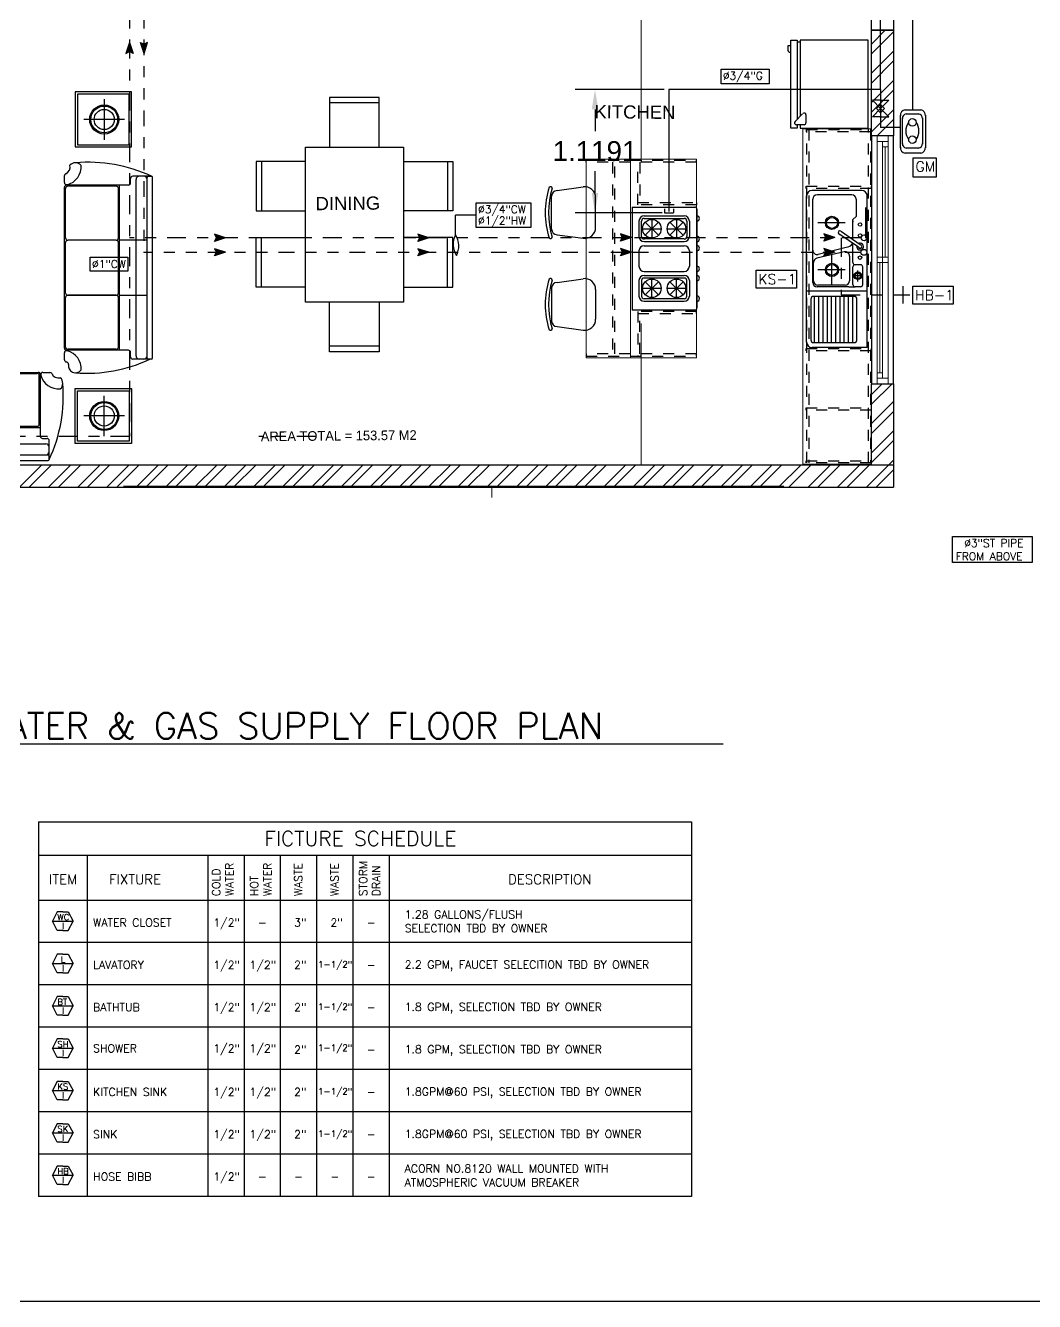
# Model space of a CAD drawing. Header units: millimetres. Extents: x 1591 to 1638, y 1324 to 1492.
# Drawn here: x 1610.86 to 1620.02, y 1401.78 to 1413.37 of the extents above; entities that cross this region are included whole.
import ezdxf
from ezdxf.enums import TextEntityAlignment as Align
from ezdxf.lldxf.tags import DXFTag

# ---------------------------------------------------------------- set-up
doc = ezdxf.new("R2010")
doc.units = ezdxf.units.MM
for name, pattern in [('CENTER2', [28.575, 19.05, -3.175, 3.175, -3.175]), ('DASHED2', [0.375, 0.25, -0.125]), ('HIDDEN', [0.375, 0.25, -0.125]), ('PHANTOM2', [31.75, 15.875, -3.175, 3.175, -3.175, 3.175, -3.175]), ('PLANTAS$0$HIDDEN', [0.375, 0.25, -0.125])]:
    doc.linetypes.add(name, pattern=pattern)
for name, color, linetype in [('AA', 7, 'Continuous'), ('Li-Proyecciones', 40, 'HIDDEN'), ('Mo-Generales', 9, 'Continuous'), ('Mu-0.20', 5, 'Continuous'), ('Mu-Alfeizar', 141, 'Continuous'), ('Pi-Interior PI-02', 9, 'Continuous'), ('PLANTAS$0$proyeccion', 6, 'PLANTAS$0$HIDDEN'), ('Plump', 7, 'Continuous'), ('TEXTM', 2, 'Continuous'), ('TEXTS', 1, 'Continuous'), ('Tx-Espacio', 7, 'Continuous')]:
    doc.layers.add(name, color=color, linetype=linetype)
doc.layers.add('Ha-Muros 0.20', color=7, linetype='Continuous', true_color=0x8c8c8c)
doc.layers.add('MUEBLE COCINA', color=3, linetype='Continuous', lineweight=20)
doc.layers.add('Ventanas', color=3, linetype='Continuous', lineweight=13)
doc.styles.add('CHICO', font='stylu.ttf')
doc.styles.add('GORDITA', font='swissek.ttf')
doc.styles.get("Standard").update_dxf_attribs({"font": 'arial.ttf'})
doc.styles.add('TEXTM', font='romans9.shx')
doc.styles.add('TEXTS', font='romans9.shx')
tags = doc.linetypes.add('GAS_LINE', pattern='A,12.7,-5.08,["GAS",Standard,S=2.54,R=0,X=-2.54,Y=-1.27],-6.35', length=24.13).pattern_tags.tags
tags[6] = DXFTag(74, 10)
doc.dimstyles.get("Standard").update_dxf_attribs({"dimtxt": 0.18, "dimasz": 0.18, "dimexe": 0.18, "dimexo": 0.0625, "dimgap": 0.09, "dimtad": 0, "dimtih": 1, "dimtoh": 1, "dimdec": 4, "dimzin": 0, "dimdsep": 46, "dimtxsty": 'Standard', "dimcen": 0.09, "dimadec": 0, "dimazin": 0, "dimtfac": 1, "dimtdec": 4, "dimtofl": 0, "dimtmove": 0, "dimatfit": 3, "dimfxl": 1, "dimtolj": 1, "dimtzin": 0, "dimarcsym": 0})

# ---------------------------------------------------------------- blocks, each defined once
blk = doc.blocks.new('A$Cec5ab6e8')
at = {"color": 9, "true_color": 0xc7c8ca}
for p, q in [((28.905, 12.885), (28.88, 12.885)), ((28.88, 12.885), (28.88, 12.845)), ((28.907, 12.139), (28.907, 12.937)), ((28.907, 12.937), (28.964, 12.937)), ((28.964, 12.937), (28.964, 12.218)), ((28.992, 12.918), (28.964, 12.918)), ((29.61, 12.937), (28.992, 12.937)), ((28.992, 12.937), (28.992, 12.247)), ((29.61, 12.139), (29.61, 12.937)), ((28.897, 12.827), (28.905, 12.827)), ((28.945, 12.198), (29.014, 12.269)), ((29.027, 12.168), (28.957, 12.168)), ((28.964, 12.168), (28.964, 12.139)), ((28.992, 12.168), (28.992, 12.139)), ((29.044, 12.258), (29.044, 12.186)), ((28.964, 12.139), (28.907, 12.139)), ((28.992, 12.139), (29.61, 12.139)), ((22.313, 11.645), (22.313, 11.707)), ((22.313, 10.141), (22.313, 11.601)), ((22.323, 11.141), (22.323, 11.591)), ((22.893, 11.621), (22.333, 11.621)), ((22.893, 11.621), (22.333, 11.621)), ((22.783, 11.611), (22.343, 11.611)), ((22.783, 11.611), (22.343, 11.611)), ((22.803, 11.141), (22.803, 11.591)), ((22.813, 10.121), (22.813, 11.621)), ((22.913, 11.641), (22.913, 11.681)), ((23.103, 11.701), (22.933, 11.701)), ((22.963, 10.071), (22.963, 11.671)), ((23.033, 11.701), (22.993, 11.701)), ((23.033, 11.701), (22.993, 11.701)), ((23.063, 10.051), (23.063, 11.691)), ((23.063, 10.071), (23.063, 11.671)), ((23.073, 11.701), (23.103, 11.701)), ((23.113, 10.051), (23.113, 11.691)), ((26.785, 11.571), (27.021, 11.605)), ((26.735, 11.221), (26.735, 11.521)), ((27.135, 11.237), (27.135, 11.506)), ((29.05, 10.196), (29.05, 11.523)), ((29.55, 11.573), (29.1, 11.573)), ((29.105, 11.031), (29.105, 11.493)), ((29.46, 11.533), (29.145, 11.533)), ((29.5, 11.493), (29.5, 11.336)), ((29.6, 10.146), (29.6, 11.542)), ((29.6, 10.708), (29.6, 11.523)), ((27.465, 11.421), (27.465, 10.487)), ((27.465, 11.421), (28.035, 11.421)), ((28.054, 11.403), (28.054, 10.506)), ((29.587, 11.139), (29.587, 11.417)), ((27.528, 11.295), (27.528, 11.155)), ((27.551, 11.155), (27.551, 11.295)), ((27.575, 11.342), (27.939, 11.342)), ((27.575, 11.319), (27.939, 11.319)), ((27.585, 11.285), (27.704, 11.166)), ((27.585, 11.166), (27.704, 11.285)), ((27.645, 11.309), (27.645, 11.141)), ((27.809, 11.166), (27.928, 11.285)), ((27.809, 11.285), (27.928, 11.166)), ((27.869, 11.309), (27.869, 11.141)), ((27.962, 11.295), (27.962, 11.155)), ((27.986, 11.295), (27.986, 11.155)), ((29.4, 11.278), (29.153, 11.278)), ((29.47, 11.308), (29.5, 11.336)), ((29.47, 11.128), (29.47, 11.308)), ((29.47, 11.296), (29.47, 11.286)), ((29.47, 11.124), (29.47, 11.256)), ((26.785, 11.171), (27.021, 11.138)), ((27.561, 11.225), (27.729, 11.225)), ((27.939, 11.132), (27.575, 11.132)), ((27.785, 11.225), (27.953, 11.225)), ((29.52, 11.057), (29.352, 11.174)), ((29.535, 11.079), (29.367, 11.196)), ((22.323, 10.641), (22.323, 11.101)), ((22.783, 11.121), (22.343, 11.121)), ((22.783, 11.121), (22.343, 11.121)), ((22.783, 11.121), (22.343, 11.121)), ((22.783, 11.121), (22.343, 11.121)), ((22.803, 10.641), (22.803, 11.101)), ((23.063, 11.121), (22.813, 11.121)), ((27.528, 11.024), (27.528, 10.884)), ((27.575, 11.108), (27.939, 11.108)), ((27.575, 11.071), (27.939, 11.071)), ((27.986, 11.024), (27.986, 10.884)), ((29.105, 10.738), (29.105, 11.031)), ((29.39, 11.015), (29.142, 10.958)), ((29.41, 11.056), (29.154, 10.992)), ((29.47, 10.977), (29.47, 11.088)), ((29.113, 10.752), (29.113, 10.919)), ((29.28, 10.712), (29.28, 10.989)), ((29.44, 10.976), (29.44, 10.752)), ((29.47, 10.918), (29.47, 10.977)), ((29.54, 10.898), (29.49, 10.898)), ((27.575, 10.838), (27.939, 10.838)), ((27.575, 10.8), (27.939, 10.8)), ((27.939, 10.777), (27.575, 10.777)), ((29.4, 10.851), (29.153, 10.851)), ((29.47, 10.718), (29.47, 10.878)), ((29.557, 10.798), (29.475, 10.798)), ((29.515, 10.745), (29.515, 10.845)), ((29.56, 10.718), (29.56, 10.878)), ((26.735, 10.687), (26.735, 10.387)), ((26.785, 10.737), (27.021, 10.771)), ((27.135, 10.672), (27.135, 10.403)), ((27.528, 10.754), (27.528, 10.613)), ((27.551, 10.754), (27.551, 10.613)), ((27.561, 10.684), (27.729, 10.684)), ((27.585, 10.743), (27.704, 10.624)), ((27.585, 10.624), (27.704, 10.743)), ((27.645, 10.599), (27.645, 10.768)), ((27.785, 10.684), (27.953, 10.684)), ((27.809, 10.624), (27.928, 10.743)), ((27.809, 10.743), (27.928, 10.624)), ((27.869, 10.599), (27.869, 10.768)), ((27.962, 10.613), (27.962, 10.754)), ((27.986, 10.754), (27.986, 10.613)), ((29.434, 10.698), (29.145, 10.698)), ((29.4, 10.712), (29.153, 10.712)), ((29.434, 10.698), (29.49, 10.698)), ((29.54, 10.698), (29.49, 10.698)), ((22.323, 10.151), (22.323, 10.601)), ((22.783, 10.621), (22.343, 10.621)), ((22.783, 10.621), (22.343, 10.621)), ((22.343, 10.621), (22.783, 10.621)), ((22.803, 10.151), (22.803, 10.601)), ((22.813, 10.621), (23.063, 10.621)), ((27.575, 10.59), (27.939, 10.59)), ((27.575, 10.567), (27.939, 10.567)), ((29.6, 10.658), (29.05, 10.658)), ((29.088, 10.585), (29.088, 10.216)), ((29.481, 10.61), (29.113, 10.61)), ((29.122, 10.193), (29.122, 10.611)), ((29.161, 10.193), (29.161, 10.611)), ((29.199, 10.193), (29.199, 10.611)), ((29.238, 10.193), (29.238, 10.611)), ((29.276, 10.193), (29.276, 10.611)), ((29.314, 10.193), (29.314, 10.611)), ((29.353, 10.193), (29.353, 10.611)), ((29.391, 10.193), (29.391, 10.611)), ((29.43, 10.193), (29.43, 10.611)), ((29.468, 10.193), (29.468, 10.611)), ((29.507, 10.216), (29.507, 10.585)), ((28.035, 10.487), (27.465, 10.487)), ((26.785, 10.337), (27.021, 10.304)), ((22.313, 10.035), (22.313, 10.097)), ((22.893, 10.121), (22.333, 10.121)), ((22.783, 10.131), (22.343, 10.131)), ((22.913, 10.061), (22.913, 10.101)), ((29.6, 10.146), (29.1, 10.146)), ((29.113, 10.191), (29.481, 10.191)), ((23.088, 10.041), (22.933, 10.041)), ((23.033, 10.041), (22.993, 10.041)), ((23.033, 10.041), (22.993, 10.041)), ((23.103, 10.041), (23.073, 10.041)), ((20.615, 9.921), (22.075, 9.921)), ((21.615, 9.911), (22.065, 9.911)), ((22.085, 9.451), (22.085, 9.891)), ((22.085, 9.451), (22.085, 9.891)), ((22.095, 9.341), (22.095, 9.901)), ((22.095, 9.341), (22.095, 9.901)), ((22.118, 9.921), (22.18, 9.921)), ((20.595, 9.421), (22.095, 9.421)), ((21.615, 9.431), (22.065, 9.431)), ((20.545, 9.271), (22.145, 9.271)), ((22.115, 9.321), (22.155, 9.321)), ((22.175, 9.131), (22.175, 9.301)), ((20.525, 9.171), (22.165, 9.171)), ((20.545, 9.171), (22.145, 9.171)), ((22.175, 9.201), (22.175, 9.241)), ((22.175, 9.201), (22.175, 9.241)), ((22.175, 9.161), (22.175, 9.131)), ((20.525, 9.121), (22.165, 9.121)), ((28.644, 8.884, 0), (22.85, 8.884, 0))]:
    blk.add_line(p, q, dxfattribs=at)
at = {"color": 9, "ltscale": 3.5, "true_color": 0xc7c8ca}
for p, q in [((22.921, 12.467), (22.411, 12.467)), ((22.411, 12.467), (22.411, 11.968)), ((22.901, 12.447), (22.431, 12.447)), ((22.431, 12.447), (22.431, 11.988)), ((22.674, 12.4), (22.674, 12.033)), ((22.901, 11.988), (22.901, 12.447)), ((22.921, 11.968), (22.921, 12.467)), ((22.857, 12.217), (22.49, 12.217)), ((22.411, 11.968), (22.921, 11.968)), ((22.431, 11.988), (22.901, 11.988)), ((22.411, 9.275), (22.411, 9.774)), ((22.411, 9.774), (22.921, 9.774)), ((22.431, 9.295), (22.431, 9.754)), ((22.431, 9.754), (22.901, 9.754)), ((22.901, 9.754), (22.901, 9.295)), ((22.921, 9.774), (22.921, 9.275)), ((22.674, 9.342), (22.674, 9.709)), ((22.857, 9.525), (22.49, 9.525)), ((22.921, 9.275), (22.411, 9.275)), ((22.901, 9.295), (22.431, 9.295))]:
    blk.add_line(p, q, dxfattribs=at)
for centre, radius in [((22.674, 12.217), 0.132), ((22.674, 12.217), 0.122), ((22.674, 12.217), 0.0915), ((22.674, 9.525), 0.132), ((22.674, 9.525), 0.122), ((22.674, 9.525), 0.0915)]:
    blk.add_circle(centre, radius, dxfattribs=at)
at = {"color": 9, "true_color": 0xc7c8ca}
for centre, radius in [((27.645, 11.225), 0.0841), ((27.869, 11.225), 0.0841), ((29.28, 11.278), 0.06), ((29.28, 11.278), 0.05), ((29.535, 11.263), 0.016), ((29.535, 11.163), 0.016), ((29.28, 10.851), 0.06), ((29.28, 10.851), 0.05), ((29.535, 10.963), 0.016), ((29.515, 10.798), 0.035), ((29.515, 10.798), 0.025), ((27.645, 10.684), 0.0841), ((27.869, 10.684), 0.0841)]:
    blk.add_circle(centre, radius, dxfattribs=at)
for centre, radius, start, end in [((28.897, 12.845), 0.0172, 180, 270), ((28.957, 12.186), 0.0172, 135.8339, 270), ((29.027, 12.258), 0.0172, 360, 135.8339), ((29.027, 12.186), 0.0172, 270, 360), ((22.413, 11.759), 0.0653, 40, 140), ((22.528, 10.475), 1.354, 64.8672, 94.8672), ((22.333, 11.707), 0.02, 113.8067, 180), ((22.298, 11.786), 0.0667, 293.8067, 12.9946), ((22.298, 11.786), 0.166, 283.9014, 5.1944), ((22.333, 11.645), 0.02, 180, 283.9014), ((22.333, 11.601), 0.02, 90, 180), ((22.343, 11.591), 0.02, 90, 180), ((22.343, 11.591), 0.02, 90, 180), ((22.783, 11.591), 0.02, 0, 90), ((22.783, 11.591), 0.02, 0, 90), ((22.893, 11.641), 0.02, 270, 0), ((22.933, 11.681), 0.02, 90, 180), ((22.993, 11.671), 0.03, 90, 180), ((23.033, 11.671), 0.03, 0, 90), ((23.073, 11.691), 0.01, 90, 180), ((23.103, 11.691), 0.01, 0, 90), ((27.454, 11.371), 0.777, 162.771, 197.2289), ((27.454, 11.371), 0.747, 162.771, 197.2289), ((26.725, 11.59), 0.0169, 9.9349, 135.6072), ((27.035, 11.506), 0.1, 360, 98.1301), ((26.785, 11.521), 0.05, 90, 180), ((29.1, 11.523), 0.05, 90, 180), ((29.145, 11.493), 0.04, 90, 180), ((29.46, 11.493), 0.04, 0, 90), ((29.55, 11.523), 0.05, 0, 90), ((28.035, 11.403), 0.0187, 0, 90), ((27.575, 11.295), 0.0467, 90, 180), ((27.575, 11.295), 0.0234, 90, 180), ((27.939, 11.295), 0.0467, 0, 90), ((27.939, 11.295), 0.0234, 0, 90), ((28.054, 11.319), 0.0234, 270, 90), ((22.343, 11.141), 0.02, 180, 270), ((22.783, 11.141), 0.02, 270, 0), ((26.725, 11.153), 0.0169, 224.3928, 350.0651), ((26.785, 11.221), 0.05, 180, 270), ((27.035, 11.237), 0.1, 261.8699, 360), ((27.575, 11.155), 0.0467, 180, 270), ((27.575, 11.155), 0.0234, 180, 270), ((27.939, 11.155), 0.0234, 270, 360), ((27.939, 11.155), 0.0467, 270, 0), ((28.054, 11.132), 0.0234, 270, 90), ((29.352, 11.19), 0.016, 20.179, 270), ((22.343, 11.101), 0.02, 90, 180), ((22.783, 11.101), 0.02, 0, 90), ((27.575, 11.024), 0.0467, 90, 180), ((27.939, 11.024), 0.0467, 0, 90), ((28.054, 11.048), 0.0234, 270, 90), ((29.145, 11.031), 0.04, 180, 284.0399), ((29.4, 10.976), 0.04, 0, 104.5889), ((29.401, 11.136), 0.0803, 276.5012, 325.6687), ((29.535, 11.063), 0.031, 170.1294, 120.0495), ((29.535, 11.063), 0.016, 200.179, 90), ((29.153, 10.919), 0.04, 104.5889, 180), ((29.49, 10.918), 0.02, 180, 270), ((29.49, 10.878), 0.02, 90, 180), ((29.54, 10.878), 0.02, 0, 90), ((27.575, 10.884), 0.0467, 180, 270), ((27.575, 10.754), 0.0467, 90, 180), ((27.575, 10.754), 0.0234, 90, 180), ((27.939, 10.884), 0.0467, 270, 0), ((27.939, 10.754), 0.0467, 0, 90), ((27.939, 10.754), 0.0234, 0, 90), ((28.054, 10.861), 0.0234, 270, 90), ((28.054, 10.777), 0.0234, 270, 90), ((27.454, 10.537), 0.777, 162.7711, 197.229), ((27.454, 10.537), 0.747, 162.7711, 197.229), ((26.725, 10.756), 0.0169, 9.9349, 135.6072), ((26.785, 10.687), 0.05, 90, 180), ((27.035, 10.672), 0.1, 0, 98.1301), ((29.145, 10.738), 0.04, 180, 270), ((29.153, 10.752), 0.04, 180, 270), ((29.4, 10.752), 0.04, 270, 0), ((29.49, 10.718), 0.02, 180, 270), ((29.54, 10.718), 0.02, 270, 0), ((22.343, 10.641), 0.02, 180, 270), ((22.343, 10.601), 0.02, 90, 180), ((22.783, 10.641), 0.02, 270, 0), ((22.783, 10.601), 0.02, 0, 90), ((27.575, 10.613), 0.0467, 180, 270), ((27.575, 10.613), 0.0234, 180, 270), ((27.939, 10.613), 0.0234, 270, 0), ((27.939, 10.613), 0.0467, 270, 0), ((28.054, 10.59), 0.0234, 270, 90), ((29.113, 10.585), 0.0252, 90, 180), ((29.481, 10.585), 0.0252, 0, 90), ((28.035, 10.506), 0.0187, 270, 0), ((26.725, 10.319), 0.0169, 224.3928, 350.0651), ((26.785, 10.387), 0.05, 180, 270), ((27.035, 10.403), 0.1, 261.8699, 0), ((29.1, 10.196), 0.05, 180, 270), ((29.113, 10.216), 0.0252, 180, 270), ((29.481, 10.216), 0.0252, 270, 0), ((22.333, 10.141), 0.02, 180, 270), ((22.333, 10.097), 0.02, 76.0986, 180), ((22.343, 10.151), 0.02, 180, 270), ((22.298, 9.956), 0.166, 354.8056, 76.0986), ((22.783, 10.151), 0.02, 270, 0), ((22.893, 10.101), 0.02, 0, 90), ((22.333, 10.035), 0.02, 180, 263.7817), ((22.329, 9.996), 0.02, 351.4952, 83.7817), ((22.413, 9.983), 0.0653, 171.4952, 320), ((22.521, 11.239), 1.326, 265.3532, 295.3532), ((22.933, 10.061), 0.02, 180, 270), ((22.993, 10.071), 0.03, 180, 270), ((23.033, 10.071), 0.03, 270, 0), ((23.073, 10.051), 0.01, 180, 270), ((23.103, 10.051), 0.01, 270, 0), ((22.065, 9.891), 0.02, 0, 90), ((22.065, 9.891), 0.02, 0, 90), ((22.075, 9.901), 0.02, 0, 90), ((22.118, 9.901), 0.02, 90, 193.9014), ((22.26, 9.936), 0.166, 193.9014, 275.1944), ((22.18, 9.901), 0.02, 23.8067, 90), ((22.26, 9.936), 0.0667, 203.8067, 282.9946), ((22.233, 9.821), 0.0653, 310, 50), ((20.949, 9.706), 1.354, 334.8672, 4.8672), ((22.065, 9.451), 0.02, 270, 0), ((22.065, 9.451), 0.02, 270, 0), ((22.115, 9.341), 0.02, 180, 270), ((22.145, 9.241), 0.03, 0, 90), ((22.155, 9.301), 0.02, 0, 90), ((22.145, 9.201), 0.03, 270, 0), ((22.165, 9.161), 0.01, 0, 90), ((22.165, 9.131), 0.01, 270, 0)]:
    blk.add_arc(centre, radius, start, end, dxfattribs=at)
at = {"layer": 'Defpoints', "color": 9, "true_color": 0xc7c8ca}
blk.add_line((17.043, 8.88), (29.839, 8.879), dxfattribs=at)
at = {"layer": 'Ha-Muros 0.20', "color": 9, "linetype": 'Continuous', "true_color": 0xc7c8ca}
for p, q in [((29.639, 12.902, 0), (29.764, 13.027, 0)), ((29.639, 12.813, 0), (29.839, 13.013, 0)), ((29.639, 12.637, 0), (29.839, 12.837, 0)), ((29.639, 12.548, 0), (29.839, 12.748, 0)), ((29.639, 12.371, 0), (29.839, 12.571, 0)), ((29.639, 12.283, 0), (29.839, 12.483, 0)), ((29.639, 12.106, 0), (29.839, 12.306, 0)), ((29.689, 12.068, 0), (29.839, 12.218, 0)), ((29.639, 9.72, 0), (29.737, 9.818, 0)), ((29.639, 9.632, 0), (29.825, 9.818, 0)), ((29.639, 9.455, 0), (29.839, 9.655, 0)), ((29.639, 9.367, 0), (29.839, 9.566, 0)), ((29.639, 9.19, 0), (29.839, 9.389, 0)), ((29.639, 9.102, 0), (29.839, 9.301, 0)), ((21.904, 8.879, 0), (22.104, 9.079, 0)), ((21.992, 8.879, 0), (22.192, 9.079, 0)), ((22.169, 8.879, 0), (22.369, 9.079, 0)), ((22.258, 8.879, 0), (22.458, 9.079, 0)), ((22.434, 8.879, 0), (22.634, 9.079, 0)), ((22.523, 8.879, 0), (22.723, 9.079, 0)), ((22.699, 8.879, 0), (22.899, 9.079, 0)), ((22.788, 8.879, 0), (22.988, 9.079, 0)), ((22.965, 8.879, 0), (23.165, 9.079, 0)), ((23.053, 8.879, 0), (23.253, 9.079, 0)), ((23.23, 8.879, 0), (23.43, 9.079, 0)), ((23.318, 8.879, 0), (23.518, 9.079, 0)), ((23.495, 8.879, 0), (23.695, 9.079, 0)), ((23.583, 8.879, 0), (23.783, 9.079, 0)), ((23.76, 8.879, 0), (23.96, 9.079, 0)), ((23.849, 8.879, 0), (24.049, 9.079, 0)), ((24.025, 8.879, 0), (24.225, 9.079, 0)), ((24.114, 8.879, 0), (24.314, 9.079, 0)), ((24.29, 8.879, 0), (24.49, 9.079, 0)), ((24.379, 8.879, 0), (24.579, 9.079, 0)), ((24.556, 8.879, 0), (24.756, 9.079, 0)), ((24.644, 8.879, 0), (24.844, 9.079, 0)), ((24.821, 8.879, 0), (25.021, 9.079, 0)), ((24.909, 8.879, 0), (25.109, 9.079, 0)), ((25.086, 8.879, 0), (25.286, 9.079, 0)), ((25.174, 8.879, 0), (25.374, 9.079, 0)), ((25.351, 8.879, 0), (25.551, 9.079, 0)), ((25.439, 8.879, 0), (25.639, 9.079, 0)), ((25.616, 8.879, 0), (25.816, 9.079, 0)), ((25.705, 8.879, 0), (25.905, 9.079, 0)), ((25.881, 8.879, 0), (26.081, 9.079, 0)), ((25.97, 8.879, 0), (26.17, 9.079, 0)), ((26.147, 8.879, 0), (26.347, 9.079, 0)), ((26.235, 8.879, 0), (26.435, 9.079, 0)), ((26.412, 8.879, 0), (26.612, 9.079, 0)), ((26.5, 8.879, 0), (26.7, 9.079, 0)), ((26.677, 8.879, 0), (26.877, 9.079, 0)), ((26.765, 8.879, 0), (26.965, 9.079, 0)), ((26.942, 8.879, 0), (27.142, 9.079, 0)), ((27.03, 8.879, 0), (27.23, 9.079, 0)), ((27.207, 8.879, 0), (27.407, 9.079, 0)), ((27.296, 8.879, 0), (27.496, 9.079, 0)), ((27.472, 8.879, 0), (27.672, 9.079, 0)), ((27.561, 8.879, 0), (27.761, 9.079, 0)), ((27.738, 8.879, 0), (27.938, 9.079, 0)), ((27.826, 8.879, 0), (28.026, 9.079, 0)), ((28.003, 8.879, 0), (28.203, 9.079, 0)), ((28.091, 8.879, 0), (28.291, 9.079, 0)), ((28.268, 8.879, 0), (28.468, 9.079, 0)), ((28.356, 8.879, 0), (28.556, 9.079, 0)), ((28.533, 8.879, 0), (28.733, 9.079, 0)), ((28.621, 8.879, 0), (28.821, 9.079, 0)), ((28.798, 8.88, 0), (28.998, 9.079, 0)), ((28.887, 8.879, 0), (29.087, 9.079, 0)), ((29.063, 8.879, 0), (29.263, 9.079, 0)), ((29.152, 8.879, 0), (29.352, 9.079, 0)), ((29.329, 8.879, 0), (29.529, 9.079, 0)), ((29.417, 8.879, 0), (29.617, 9.079, 0)), ((29.594, 8.879, 0), (29.794, 9.079, 0)), ((29.794, 9.079, 0), (29.839, 9.124, 0)), ((29.682, 8.879, 0), (29.839, 9.036, 0)), ((29.859, 8.879, 0), (29.859, 8.879, 0))]:
    blk.add_line(p, q, dxfattribs=at)
at = {"layer": 'Li-Proyecciones', "color": 9, "true_color": 0xc7c8ca}
for p, q in [((29.639, 13.027), (29.639, 14.028)), ((29.839, 14.028), (29.839, 13.027)), ((29.839, 13.027), (29.639, 13.027))]:
    blk.add_line(p, q, dxfattribs=at)
at = {"layer": 'Li-Proyecciones', "color": 9, "linetype": 'HIDDEN', "lineweight": 0, "ltscale": 0.5, "true_color": 0xc7c8ca, "extrusion": (2.61482e-07, 5.12573e-07, 1)}
blk.add_line((26.194, 8.784, 0), (26.194, 8.884, 0), dxfattribs=at)
at = {"layer": 'Mo-Generales', "color": 9, "true_color": 0xc7c8ca}
for p, q in [((25.169, 12.417), (24.719, 12.417)), ((24.719, 12.417), (24.719, 11.967)), ((25.169, 11.967), (25.169, 12.417)), ((25.169, 12.367), (24.719, 12.367)), ((24.502, 10.558), (24.502, 11.967)), ((24.502, 11.967), (25.39, 11.967)), ((25.39, 11.967), (25.39, 10.558)), ((24.502, 11.836), (24.052, 11.836)), ((24.052, 11.836), (24.052, 11.386)), ((24.102, 11.836), (24.102, 11.386)), ((25.39, 11.836), (25.84, 11.836)), ((25.79, 11.836), (25.79, 11.386)), ((25.84, 11.836), (25.84, 11.386)), ((24.052, 11.386), (24.502, 11.386)), ((25.84, 11.386), (25.39, 11.386)), ((24.052, 10.695), (24.052, 11.145)), ((24.052, 11.145), (24.502, 11.145)), ((24.102, 10.695), (24.102, 11.145)), ((25.84, 11.145), (25.39, 11.145)), ((25.79, 10.695), (25.79, 11.145)), ((25.84, 10.695), (25.84, 11.145)), ((24.502, 10.695), (24.052, 10.695)), ((25.39, 10.695), (25.84, 10.695)), ((25.39, 10.558), (24.502, 10.558)), ((24.719, 10.108), (24.719, 10.558)), ((25.169, 10.558), (25.169, 10.108)), ((25.169, 10.158), (24.719, 10.158)), ((25.169, 10.108), (24.719, 10.108))]:
    blk.add_line(p, q, dxfattribs=at)
at = {"layer": 'Mu-0.20', "color": 9, "true_color": 0xc7c8ca}
for p, q in [((29.639, 13.027), (29.839, 13.027)), ((29.639, 12.068), (29.639, 13.027)), ((29.839, 13.027), (29.839, 12.068)), ((29.839, 12.068), (29.639, 12.068)), ((29.639, 9.079), (29.639, 9.818)), ((29.639, 9.818), (29.839, 9.818)), ((29.839, 9.818), (29.839, 8.879)), ((29.839, 9.079), (19.884, 9.079)), ((29.839, 9.079), (29.639, 9.079)), ((19.884, 8.879), (29.682, 8.879)), ((28.844, 8.884, 0), (28.644, 8.884, 0)), ((28.843, 8.88, 0), (28.644, 8.88, 0))]:
    blk.add_line(p, q, dxfattribs=at)
at = {"layer": 'Mu-Alfeizar', "color": 9, "true_color": 0xc7c8ca}
for p, q in [((29.839, 12.068), (29.639, 12.068)), ((29.639, 12.068), (29.639, 9.818)), ((29.839, 9.818), (29.839, 12.068)), ((29.639, 9.818), (29.839, 9.818))]:
    blk.add_line(p, q, dxfattribs=at)
at = {"layer": 'MUEBLE COCINA', "color": 9, "true_color": 0xc7c8ca}
for p, q in [((29.639, 12.132), (29.017, 12.132)), ((29.017, 12.132), (29.017, 9.086)), ((27.049, 11.856), (27.049, 10.052)), ((27.049, 11.856), (28.049, 11.856)), ((27.45, 10.052), (27.45, 11.856)), ((28.049, 11.856), (28.049, 10.052)), ((28.049, 10.052), (27.049, 10.052)), ((29.017, 9.086), (29.636, 9.086))]:
    blk.add_line(p, q, dxfattribs=at)
at = {"layer": 'Pi-Interior PI-02', "color": 9, "lineweight": 0, "true_color": 0xc7c8ca}
for p, q in [((27.549, 14.028), (27.549, 11.856)), ((29.639, 13.939), (29.639, 13.027)), ((27.549, 9.079), (27.549, 10.366))]:
    blk.add_line(p, q, dxfattribs=at)
at = {"layer": 'PLANTAS$0$proyeccion', "color": 9, "linetype": 'DASHED2', "ltscale": 0.1, "true_color": 0xc7c8ca}
for p, q in [((29.048, 12.105), (29.048, 12.125)), ((29.048, 12.125), (29.631, 12.125)), ((29.631, 12.105), (29.048, 12.105)), ((29.051, 9.098), (29.051, 12.126)), ((29.051, 12.126), (29.071, 12.126)), ((29.071, 12.126), (29.071, 9.098)), ((29.611, 9.098), (29.611, 12.125)), ((29.631, 12.125), (29.631, 12.105)), ((29.631, 12.125), (29.631, 9.098)), ((27.049, 11.828), (27.049, 11.848)), ((27.049, 11.848), (28.049, 11.848)), ((28.049, 11.828), (27.049, 11.828)), ((27.289, 11.828), (27.288, 10.089)), ((27.308, 10.089), (27.309, 11.828)), ((27.517, 11.443), (27.517, 11.848)), ((27.537, 11.828), (27.537, 11.463)), ((27.549, 11.848), (27.549, 11.828)), ((28.049, 11.828), (28.049, 11.848)), ((29.046, 11.591), (29.046, 11.611)), ((29.046, 11.611), (29.636, 11.611)), ((29.636, 11.591), (29.046, 11.591)), ((29.636, 11.611), (29.636, 11.591)), ((27.517, 11.463), (28.049, 11.463)), ((28.049, 11.443), (27.517, 11.443)), ((28.049, 11.463), (28.049, 11.443)), ((28.049, 10.474), (27.517, 10.474)), ((27.517, 10.474), (27.517, 10.069)), ((27.517, 10.454), (28.049, 10.454)), ((27.537, 10.089), (27.537, 10.454)), ((28.049, 10.454), (28.049, 10.474)), ((28.049, 10.089), (27.049, 10.089)), ((27.049, 10.089), (27.049, 10.069)), ((27.549, 10.069), (27.549, 10.089)), ((28.049, 10.069), (28.049, 10.089)), ((29.046, 10.116), (29.046, 10.136)), ((29.046, 10.136), (29.636, 10.136)), ((29.636, 10.116), (29.046, 10.116)), ((29.636, 10.136), (29.636, 10.116)), ((27.049, 10.069), (28.049, 10.069)), ((29.046, 9.579), (29.046, 9.599)), ((29.046, 9.599), (29.636, 9.599)), ((29.636, 9.579), (29.046, 9.579)), ((29.636, 9.599), (29.636, 9.579)), ((29.046, 9.098), (29.046, 9.118)), ((29.046, 9.118), (29.636, 9.118)), ((29.636, 9.098), (29.046, 9.098)), ((29.636, 9.118), (29.636, 9.098))]:
    blk.add_line(p, q, dxfattribs=at)
at = {"layer": 'Ventanas', "color": 9, "true_color": 0xc7c8ca}
for p, q in [((29.689, 12.018), (29.689, 12.068)), ((29.689, 12.068), (29.789, 12.068)), ((29.689, 9.818), (29.689, 12.068)), ((29.789, 12.068), (29.789, 12.018)), ((29.789, 12.018), (29.689, 12.018)), ((29.739, 12.018), (29.739, 10.968)), ((29.739, 11.968), (29.739, 12.018)), ((29.739, 12.018), (29.789, 12.018)), ((29.789, 11.968), (29.739, 11.968)), ((29.764, 10.968), (29.764, 11.968)), ((29.789, 12.018), (29.789, 11.968)), ((29.789, 11.968), (29.789, 10.968)), ((29.689, 10.918), (29.689, 10.968)), ((29.689, 10.968), (29.739, 10.968)), ((29.689, 10.918), (29.689, 9.918)), ((29.739, 10.918), (29.689, 10.918)), ((29.714, 9.918), (29.714, 10.918)), ((29.739, 10.918), (29.739, 10.968)), ((29.739, 10.968), (29.789, 10.968)), ((29.739, 10.968), (29.739, 10.918)), ((29.789, 10.918), (29.739, 10.918)), ((29.739, 10.918), (29.739, 9.918)), ((29.789, 10.968), (29.789, 10.918)), ((29.789, 9.868), (29.789, 10.918)), ((29.689, 9.868), (29.689, 9.918)), ((29.689, 9.918), (29.739, 9.918)), ((29.789, 9.868), (29.689, 9.868)), ((29.689, 9.868), (29.689, 9.818)), ((29.739, 9.868), (29.689, 9.868)), ((29.739, 9.918), (29.739, 9.868)), ((29.789, 9.818), (29.789, 9.868)), ((29.689, 9.818), (29.789, 9.818))]:
    blk.add_line(p, q, dxfattribs=at)
at = {"layer": 'Tx-Espacio', "color": 9, "true_color": 0xc7c8ca}
for s, height, rotation, style, p in [('KITCHEN', 0.12, 359.4623, 'GORDITA', (27.123, 12.228)), ('DINING', 0.12, 0.5377, 'GORDITA', (24.593, 11.393)), ('AREA TOTAL = 153.57 M2', 0.08752, 0.5377, 'CHICO', (24.096, 9.295))]:
    blk.add_text(s, height=height, rotation=rotation, dxfattribs=dict(at, style=style)).set_placement(p)
blk = doc.blocks.new('A$C62028af0')
at = {"layer": 'AA', "color": 0, "linetype": 'GAS_LINE'}
blk.add_line((0.185, 0), (0.043, 0), dxfattribs=at)
for points in [[(0.043, 0.392), (0.185, 0.392)], [(0.053, 0.357), (0.167, 0.357)], [(0, 0.048), (0, 0.344)], [(0.019, 0.082), (0.019, 0.319)], [(0.201, 0.319), (0.201, 0.082)], [(0.228, 0.344), (0.228, 0.048)], [(0.167, 0.044), (0.053, 0.044)]]:
    blk.add_lwpolyline(points, dxfattribs=at)
for centre in [(0.11, 0.279), (0.11, 0.122)]:
    blk.add_circle(centre, 0.0341, dxfattribs=at)
for centre, radius, start, end in [((0.052, 0.341), 0.0521, 99.9396, 183.7846), ((0.06, 0.316), 0.0416, 99.9396, 183.7846), ((0.159, 0.316), 0.0416, 356.2154, 80.0604), ((0.176, 0.341), 0.0521, 356.2154, 80.0604), ((0.18, 0.201), 0.131, 143.166, 216.834), ((0.033, 0.201), 0.136, 324.7015, 35.2985), ((0.052, 0.051), 0.0521, 176.2154, 260.0604), ((0.06, 0.085), 0.0416, 176.2154, 260.0604), ((0.159, 0.085), 0.0416, 279.9396, 3.7846), ((0.176, 0.051), 0.0521, 279.9396, 3.7846)]:
    blk.add_arc(centre, radius, start, end, dxfattribs=at)
blk = doc.blocks.new('A$Cd1a97482')
at = {"layer": 'Plump'}
h = blk.add_hatch(color=0, dxfattribs=at)
h.dxf.hatch_style = 1
h.paths.add_polyline_path([(0, 0), (0.033, 0.017), (0.066, 0), (0.033, 0.1)])
at = {"layer": 'Plump', "color": 0}
for p, q in [((0.033, 0.1), (0, 0)), ((0, 0), (0.033, 0.017)), ((0.033, 0.1), (0.066, 0)), ((0.066, 0), (0.033, 0.017))]:
    blk.add_line(p, q, dxfattribs=at)
blk = doc.blocks.new('A$Ca729501d')
at = {"layer": 'Plump', "color": 0}
for p, q in [((0.0352, 0.0733), (0, 0.0733)), ((0, 0.0733), (0.0352, 0.0366)), ((0.0352, 0.0733), (0.0704, 0.0733)), ((0.0704, 0.0733), (0.0352, 0.0366)), ((0, 0), (0.0352, 0.0366)), ((0.0352, 0), (0, 0)), ((0.0178, 0.0366), (0.0352, 0.0547)), ((0.0178, 0.0366), (0.0352, 0.0186)), ((0.0525, 0.0366), (0.0352, 0.0547)), ((0.0704, 0), (0.0352, 0.0366)), ((0.0525, 0.0366), (0.0352, 0.0186)), ((0.0352, 0), (0.0704, 0))]:
    blk.add_line(p, q, dxfattribs=at)
blk = doc.blocks.new('*D40')
at = {"layer": 'Defpoints', "color": 0, "lineweight": -2, "transparency": 16777216}
for p in [(1616.723, 1412.784), (1616.032, 1411.665), (1616.703, 1411.665)]:
    blk.add_point(p, dxfattribs=at)
at = {"layer": 'Plump', "color": 0, "lineweight": -2, "transparency": 16777216}
for p, q in [((1616.66, 1412.784), (1615.852, 1412.784)), ((1616.032, 1412.604), (1616.032, 1412.406)), ((1616.032, 1411.845), (1616.032, 1412.042)), ((1616.641, 1411.665), (1615.852, 1411.665))]:
    blk.add_line(p, q, dxfattribs=at)
for points in [[(1616.002, 1412.604), (1616.062, 1412.604), (1616.032, 1412.784)], [(1616.002, 1411.845), (1616.062, 1411.845), (1616.032, 1411.665)]]:
    blk.add_solid(points, dxfattribs=at)
at = {"layer": 'Plump', "color": 0, "lineweight": -2, "transparency": 16777216, "insert": (1616.032, 1412.224), "char_height": 0.18, "attachment_point": 5}
blk.add_mtext('\\A1;1.1191', dxfattribs=at)

msp = doc.modelspace()

# ---------------------------------------------------------------- linework, layer by layer
for p, q in [((1610.97927, 1406.13397), (1616.90719, 1406.13397)), ((1610.97927, 1405.42438), (1616.90719, 1405.42438))]:
    msp.add_line(p, q)
at = {"color": 0}
for p, q in [((1610.97927, 1406.13397), (1610.97927, 1402.7333)), ((1616.90719, 1406.13397), (1616.90719, 1402.7333)), ((1610.97927, 1405.83151), (1616.90719, 1405.83151)), ((1610.97927, 1405.42438), (1614.05414, 1405.42438)), ((1616.90719, 1405.03994), (1610.97927, 1405.03994)), ((1616.90719, 1404.6555), (1610.97927, 1404.6555)), ((1616.90719, 1404.27106), (1610.97927, 1404.27106)), ((1616.90719, 1403.88662), (1610.97927, 1403.88662)), ((1616.90719, 1403.50218), (1610.97927, 1403.50218)), ((1616.90719, 1403.11774), (1610.97927, 1403.11774)), ((1616.90719, 1402.7333), (1610.97927, 1402.7333))]:
    msp.add_line(p, q, dxfattribs=at)
at = {"layer": 'Plump', "color": 116, "linetype": 'GAS_LINE', "ltscale": 0.025, "true_color": 0x136734}
for p, q in [((1618.91767, 1412.59882), (1618.91767, 1420.7478)), ((1618.62476, 1412.78369), (1616.70327, 1412.78369)), ((1616.70327, 1412.78369), (1616.70327, 1411.67579)), ((1618.62476, 1412.78369), (1618.62476, 1412.43881)), ((1618.80359, 1412.43881), (1618.62476, 1412.43881))]:
    msp.add_line(p, q, dxfattribs=at)
at = {"layer": 'Plump', "color": 5, "linetype": 'CENTER2', "ltscale": 0.009}
for p, q in [((1611.80649, 1420.3094), (1611.80649, 1409.63311)), ((1618.44816, 1411.43719), (1611.80649, 1411.43719)), ((1618.26788, 1411.43719), (1618.26788, 1410.92013)), ((1618.26788, 1410.92013), (1618.8886, 1410.92013)), ((1618.82656, 1410.99872), (1618.82656, 1410.84153)), ((1611.80649, 1409.63311), (1608.29267, 1409.63311)), ((1613.49593, 1409.63311), (1612.97909, 1409.63311))]:
    msp.add_line(p, q, dxfattribs=at)
at = {"layer": 'Plump', "color": 1, "linetype": 'PHANTOM2', "ltscale": 0.009}
for p in [(1611.93753, 1420.3094), (1618.44629, 1411.30557)]:
    msp.add_line(p, (1611.93753, 1411.30557), dxfattribs=at)
at = {"layer": 'Plump', "color": 0}
for p in [(1614.95466, 1411.64325), (1614.76719, 1411.4652)]:
    msp.add_line(p, (1614.76719, 1411.64325), dxfattribs=at)
at = {"layer": 'Plump', "color": 116, "linetype": 'GAS_LINE', "true_color": 0x136734}
for p, q in [((1616.66299, 1411.69959), (1616.66299, 1411.66455)), ((1616.66299, 1411.66455), (1616.74356, 1411.66455)), ((1616.74356, 1411.69959), (1616.74356, 1411.66455))]:
    msp.add_line(p, q, dxfattribs=at)
at = {"layer": 'Plump'}
for p, q in [((1610.3626, 1406.84426), (1617.19584, 1406.84426)), ((1611.42115, 1405.83151), (1611.42115, 1402.7333)), ((1612.51671, 1405.83151), (1612.51671, 1402.7333)), ((1612.84601, 1405.83151), (1612.84601, 1402.7333)), ((1613.17532, 1405.83151), (1613.17532, 1402.7333)), ((1613.50463, 1405.83151), (1613.50463, 1402.7333)), ((1613.83393, 1405.83151), (1613.83393, 1402.7333)), ((1614.16324, 1405.83151), (1614.16324, 1402.7333)), ((1611.15027, 1405.31617), (1611.1081, 1405.23216)), ((1611.15027, 1405.14815), (1611.1081, 1405.23216)), ((1611.1081, 1405.23216), (1611.2963, 1405.23216)), ((1611.20021, 1405.31617), (1611.15027, 1405.31617)), ((1611.20021, 1405.31617), (1611.25015, 1405.31617)), ((1611.25015, 1405.31617), (1611.2963, 1405.23216)), ((1611.25015, 1405.14815), (1611.2963, 1405.23216)), ((1611.20021, 1405.14815), (1611.15027, 1405.14815)), ((1611.20021, 1405.14815), (1611.25015, 1405.14815)), ((1611.15027, 1404.93173), (1611.1081, 1404.84772)), ((1611.20021, 1404.93173), (1611.15027, 1404.93173)), ((1611.20021, 1404.93173), (1611.25015, 1404.93173)), ((1611.25015, 1404.93173), (1611.2963, 1404.84772)), ((1611.15027, 1404.76371), (1611.1081, 1404.84772)), ((1611.1081, 1404.84772), (1611.2963, 1404.84772)), ((1611.20021, 1404.76371), (1611.15027, 1404.76371)), ((1611.20021, 1404.76371), (1611.25015, 1404.76371)), ((1611.25015, 1404.76371), (1611.2963, 1404.84772)), ((1611.15027, 1404.54729), (1611.1081, 1404.46328)), ((1611.20021, 1404.54729), (1611.15027, 1404.54729)), ((1611.20021, 1404.54729), (1611.25015, 1404.54729)), ((1611.25015, 1404.54729), (1611.2963, 1404.46328)), ((1611.15027, 1404.37927), (1611.1081, 1404.46328)), ((1611.1081, 1404.46328), (1611.2963, 1404.46328)), ((1611.25015, 1404.37927), (1611.2963, 1404.46328)), ((1611.20021, 1404.37927), (1611.15027, 1404.37927)), ((1611.20021, 1404.37927), (1611.25015, 1404.37927)), ((1611.15027, 1404.16285), (1611.1081, 1404.07884)), ((1611.15027, 1403.99483), (1611.1081, 1404.07884)), ((1611.1081, 1404.07884), (1611.2963, 1404.07884)), ((1611.20021, 1404.16285), (1611.15027, 1404.16285)), ((1611.20021, 1404.16285), (1611.25015, 1404.16285)), ((1611.25015, 1404.16285), (1611.2963, 1404.07884)), ((1611.25015, 1403.99483), (1611.2963, 1404.07884)), ((1611.20021, 1403.99483), (1611.15027, 1403.99483)), ((1611.20021, 1403.99483), (1611.25015, 1403.99483)), ((1611.15027, 1403.77841), (1611.1081, 1403.6944)), ((1611.20021, 1403.77841), (1611.15027, 1403.77841)), ((1611.20021, 1403.77841), (1611.25015, 1403.77841)), ((1611.25015, 1403.77841), (1611.2963, 1403.6944)), ((1611.15027, 1403.61039), (1611.1081, 1403.6944)), ((1611.1081, 1403.6944), (1611.2963, 1403.6944)), ((1611.20021, 1403.61039), (1611.15027, 1403.61039)), ((1611.20021, 1403.61039), (1611.25015, 1403.61039)), ((1611.25015, 1403.61039), (1611.2963, 1403.6944)), ((1611.15027, 1403.39397), (1611.1081, 1403.30996)), ((1611.20021, 1403.39397), (1611.15027, 1403.39397)), ((1611.20021, 1403.39397), (1611.25015, 1403.39397)), ((1611.25015, 1403.39397), (1611.2963, 1403.30996)), ((1611.15027, 1403.22595), (1611.1081, 1403.30996)), ((1611.1081, 1403.30996), (1611.2963, 1403.30996)), ((1611.25015, 1403.22595), (1611.2963, 1403.30996)), ((1611.20021, 1403.22595), (1611.15027, 1403.22595)), ((1611.20021, 1403.22595), (1611.25015, 1403.22595)), ((1611.15027, 1403.00952), (1611.1081, 1402.92552)), ((1611.15027, 1402.84151), (1611.1081, 1402.92552)), ((1611.1081, 1402.92552), (1611.2963, 1402.92552)), ((1611.20021, 1403.00952), (1611.15027, 1403.00952)), ((1611.20021, 1403.00952), (1611.25015, 1403.00952)), ((1611.25015, 1403.00952), (1611.2963, 1402.92552)), ((1611.25015, 1402.84151), (1611.2963, 1402.92552)), ((1611.20021, 1402.84151), (1611.15027, 1402.84151)), ((1611.20021, 1402.84151), (1611.25015, 1402.84151))]:
    msp.add_line(p, q, dxfattribs=at)
msp.add_lwpolyline([(1638.40741, 1401.77952), (1605.42535, 1401.77952), (1605.42535, 1426.51607), (1638.40741, 1426.51607)], close=True, dxfattribs=at)
at = {"layer": 'Plump', "color": 116, "linetype": 'GAS_LINE', "ltscale": 0.025, "true_color": 0x136734}
msp.add_lwpolyline([(1618.62476, 1412.78369), (1618.62476, 1412.78369), (1618.62476, 1414.43375), (1614.61172, 1414.43375), (1614.61172, 1420.37212), (1612.12292, 1420.37212), (1612.12292, 1420.57662)], dxfattribs=at)
at = {"layer": 'Plump', "color": 0}
for points in [[(1617.61229, 1412.8351), (1617.17701, 1412.8351), (1617.17701, 1412.96881), (1617.61229, 1412.96881)], [(1619.12781, 1411.98941), (1618.92147, 1411.98941), (1618.92147, 1412.16323), (1619.12781, 1412.16323)], [(1615.44806, 1411.53072), (1614.95466, 1411.53072), (1614.95466, 1411.75577), (1615.44806, 1411.75577)], [(1611.79078, 1411.1354), (1611.45034, 1411.1354), (1611.45034, 1411.26224), (1611.79078, 1411.26224)], [(1617.86071, 1410.97962), (1617.49486, 1410.97962), (1617.49486, 1411.14452), (1617.86071, 1411.14452)], [(1619.28269, 1410.83465), (1618.91685, 1410.83465), (1618.91685, 1410.99954), (1619.28269, 1410.99954)], [(1619.99898, 1408.48912), (1619.27606, 1408.48912), (1619.27606, 1408.72517), (1619.99898, 1408.72517)]]:
    msp.add_lwpolyline(points, close=True, dxfattribs=at)
at = {"layer": 'Plump', "color": 5}
msp.add_circle((1618.47462, 1411.43719), 0.02647, dxfattribs=at)
at = {"layer": 'Plump', "color": 1}
msp.add_circle((1618.47276, 1411.30557), 0.02647, dxfattribs=at)
at = {"layer": 'Plump', "color": 0}
for centre, radius, start, end in [((1614.92321, 1411.37654), 0.17945, 150.390818, 213.888224), ((1614.6021, 1411.36454), 0.19336, 332.906902, 31.372194)]:
    msp.add_arc(centre, radius, start, end, dxfattribs=at)

# ---------------------------------------------------------------- block references
msp.add_blockref('A$Cec5ab6e8', (1588.90298, 1400.29501))
msp.add_blockref('A$Cd1a97482', (1611.77332, 1413.112), dxfattribs=at)
for p, rotation in [((1611.97128, 1413.21239), 180), ((1612.5778, 1411.47036), 270), ((1614.42404, 1411.47036), 270), ((1616.26295, 1411.47277), 270), ((1618.10918, 1411.47277), 270), ((1612.57828, 1411.33873), 270), ((1614.42451, 1411.33873), 270), ((1616.26343, 1411.34115), 270), ((1618.10966, 1411.34115), 270)]:
    msp.add_blockref('A$Cd1a97482', p, dxfattribs=dict(at, rotation=rotation))
at = {"layer": 'Plump', "color": 0, "xscale": 2.08916274575995, "yscale": 2.08916274575995, "zscale": 2.08916274575995}
msp.add_blockref('A$Ca729501d', (1618.55125, 1412.5347), dxfattribs=at)
at = {"layer": 'Plump', "color": 116, "linetype": 'GAS_LINE', "true_color": 0x136734}
msp.add_blockref('A$C62028af0', (1618.80359, 1412.20675), dxfattribs=at)

# ---------------------------------------------------------------- texts
at = {"layer": 'TEXTM', "color": 0, "style": 'TEXTM'}
msp.add_text('FICTURE SCHEDULE', height=0.1345386, dxfattribs=at).set_placement((1613.90222, 1405.91628), align=Align.CENTER)
at = {"layer": 'TEXTS', "color": 0, "linetype": 'HIDDEN', "style": 'TEXTS'}
for s, height, p in [('Ø3/4"G', 0.071003, (1617.19265, 1412.87344, 0.30334)), ('GM', 0.092304, (1618.94179, 1412.03925, 0.39434)), ('Ø3/4"CW', 0.071003, (1614.9703, 1411.6604, 0.30334)), ('Ø1/2"HW', 0.071003, (1614.9703, 1411.55883, 0.30334)), ('Ø1"CW', 0.071003, (1611.46598, 1411.16351, 0.30334)), ('KS-1', 0.092304, (1617.51519, 1411.01617, 0.39434)), ('HB-1', 0.092304, (1618.93717, 1410.87119, 0.39434)), ('Ø3"ST PIPE', 0.071003, (1619.38326, 1408.62979, 0.30334)), ('FROM ABOVE', 0.071003, (1619.30701, 1408.50984, 0.30334)), ('WATER & GAS SUPPLY FLOOR PLAN', 0.2356255, (1610.45089, 1406.88931, 1.00663)), ('ITEM', 0.088795, (1611.07549, 1405.56882, 0.09196)), ('FIXTURE', 0.088795, (1611.62101, 1405.56882, 0.09196)), ('DESCRIPTION', 0.0887955, (1615.24275, 1405.56882, 0.09196)), ('1.28 GALLONS/FLUSH', 0.0726525, (1614.30414, 1405.25699, 0.023)), ('WC', 0.056448, (1611.15121, 1405.24066, -0.04623)), ('WATER CLOSET', 0.0726525, (1611.47615, 1405.18336, 0.023)), ('1/2"', 0.072652, (1612.56689, 1405.18336, 0.023)), ('3"', 0.072652, (1613.30076, 1405.18336, 0.023)), ('2"', 0.072652, (1613.63007, 1405.18336, 0.023)), ('I', 0.05645, (1611.19601, 1405.16152, -0.04623)), ('-', 0.07265, (1612.97145, 1405.18336, 0.023)), ('-', 0.07265, (1613.95938, 1405.18336, 0.023)), ('SELECTION TBD BY OWNER', 0.0726525, (1614.30414, 1405.13148, 0.023)), ('L', 0.05645, (1611.18306, 1404.85622, -0.04623)), ('1/2"', 0.072652, (1612.56689, 1404.79892, 0.023)), ('1/2"', 0.072652, (1612.8962, 1404.79892, 0.023)), ('1-1/2"', 0.058462, (1613.51761, 1404.81087, -0.03762)), ('2.2 GPM, FAUCET SELECITION TBD BY OWNER', 0.0726525, (1614.30414, 1404.80196, 0.023)), ('I', 0.05645, (1611.19601, 1404.77708, -0.04623)), ('LAVATORY', 0.072652, (1611.47615, 1404.79892, 0.023)), ('2"', 0.072652, (1613.30076, 1404.79892, 0.023)), ('-', 0.07265, (1613.95938, 1404.79892, 0.023)), ('BT', 0.056448, (1611.15121, 1404.47178, -0.04623)), ('I', 0.05645, (1611.19601, 1404.39264, -0.04623)), ('BATHTUB', 0.072652, (1611.47615, 1404.41448, 0.023)), ('1/2"', 0.072652, (1612.56689, 1404.41448, 0.023)), ('1/2"', 0.072652, (1612.8962, 1404.41448, 0.023)), ('2"', 0.072652, (1613.30076, 1404.41448, 0.023)), ('1-1/2"', 0.058462, (1613.51761, 1404.42643, -0.03762)), ('-', 0.07265, (1613.95938, 1404.41448, 0.023)), ('1.8 GPM, SELECTION TBD BY OWNER', 0.0726525, (1614.30414, 1404.41752, 0.023)), ('SH', 0.056448, (1611.15121, 1404.08734, -0.04623)), ('I', 0.05645, (1611.19601, 1404.0082, -0.04623)), ('SHOWER', 0.072652, (1611.47615, 1404.04138, 0.023)), ('1/2"', 0.072652, (1612.56689, 1404.04138, 0.023)), ('1/2"', 0.072652, (1612.8962, 1404.04138, 0.023)), ('2"', 0.072652, (1613.30076, 1404.03004, 0.023)), ('1-1/2"', 0.058462, (1613.51761, 1404.05333, -0.03762)), ('1.8 GPM, SELECTION TBD BY OWNER', 0.0726525, (1614.30414, 1404.03308, 0.023)), ('-', 0.07265, (1613.95938, 1404.03004, 0.023)), ('KS', 0.056448, (1611.15121, 1403.7029, -0.04623)), ('KITCHEN SINK', 0.0726525, (1611.47615, 1403.64559, 0.023)), ('1/2"', 0.072652, (1612.56689, 1403.64559, 0.023)), ('1/2"', 0.072652, (1612.8962, 1403.64559, 0.023)), ('2"', 0.072652, (1613.30076, 1403.64559, 0.023)), ('1-1/2"', 0.058462, (1613.51761, 1403.65755, -0.03762)), ('1.8GPM@60 PSI, SELECTION TBD BY OWNER', 0.0726525, (1614.30414, 1403.64864, 0.023)), ('I', 0.05645, (1611.19601, 1403.62376, -0.04623)), ('-', 0.07265, (1613.95938, 1403.64559, 0.023)), ('SK', 0.056448, (1611.15121, 1403.31846, -0.04623)), ('I', 0.05645, (1611.19601, 1403.23932, -0.04623)), ('SINK', 0.072652, (1611.47615, 1403.26115, 0.023)), ('1/2"', 0.072652, (1612.56689, 1403.26115, 0.023)), ('1/2"', 0.072652, (1612.8962, 1403.26115, 0.023)), ('2"', 0.072652, (1613.30076, 1403.26115, 0.023)), ('1-1/2"', 0.058462, (1613.51761, 1403.27311, -0.03762)), ('-', 0.07265, (1613.95938, 1403.26115, 0.023)), ('1.8GPM@60 PSI, SELECTION TBD BY OWNER', 0.0726525, (1614.30414, 1403.2642, 0.023)), ('ACORN NO.8120 WALL MOUNTED WITH', 0.0726525, (1614.30414, 1402.95035, 0.023)), ('HB', 0.056448, (1611.15121, 1402.93402, -0.04623)), ('I', 0.05645, (1611.19601, 1402.85488, -0.04623)), ('HOSE BIBB', 0.072652, (1611.47615, 1402.87671, 0.023)), ('1/2"', 0.072652, (1612.56689, 1402.87671, 0.023)), ('-', 0.07265, (1612.97145, 1402.87671, 0.023)), ('-', 0.07265, (1613.30076, 1402.87671, 0.023)), ('-', 0.07265, (1613.63007, 1402.87671, 0.023)), ('-', 0.07265, (1613.95938, 1402.87671, 0.023)), ('ATMOSPHERIC VACUUM BREAKER', 0.0726525, (1614.30414, 1402.82484, 0.023))]:
    msp.add_text(s, height=height, dxfattribs=at).set_placement(p)
for s, p in [('COLD', (1612.6304, 1405.45902, 0.023)), ('WATER', (1612.75019, 1405.45902, 0.023)), ('WATER', (1613.09505, 1405.45902, 0.023)), ('WASTE', (1613.37516, 1405.45902, 0.023)), ('WASTE', (1613.70447, 1405.45902, 0.023)), ('STORM', (1613.96318, 1405.45902, 0.023)), ('DRAIN', (1614.08298, 1405.45902, 0.023)), ('HOT', (1612.97526, 1405.45902, 0.023))]:
    msp.add_text(s, height=0.072652, rotation=90, dxfattribs=at).set_placement(p)

# ---------------------------------------------------------------- dimensions: what is measured, and where the dimension line sits
at = {"layer": 'Plump', "color": 0, "lineweight": -2}
dim = msp.add_linear_dim(base=(1616.03221, 1411.66455), p1=(1616.72254, 1412.78369), p2=(1616.70327, 1411.66455), angle=90, dimstyle='Standard', dxfattribs=at)
dim.commit()
dim.dimension.update_dxf_attribs({"geometry": '*D40', "text_midpoint": (1616.03221, 1412.22412)})

doc.saveas('drawing.dxf')
